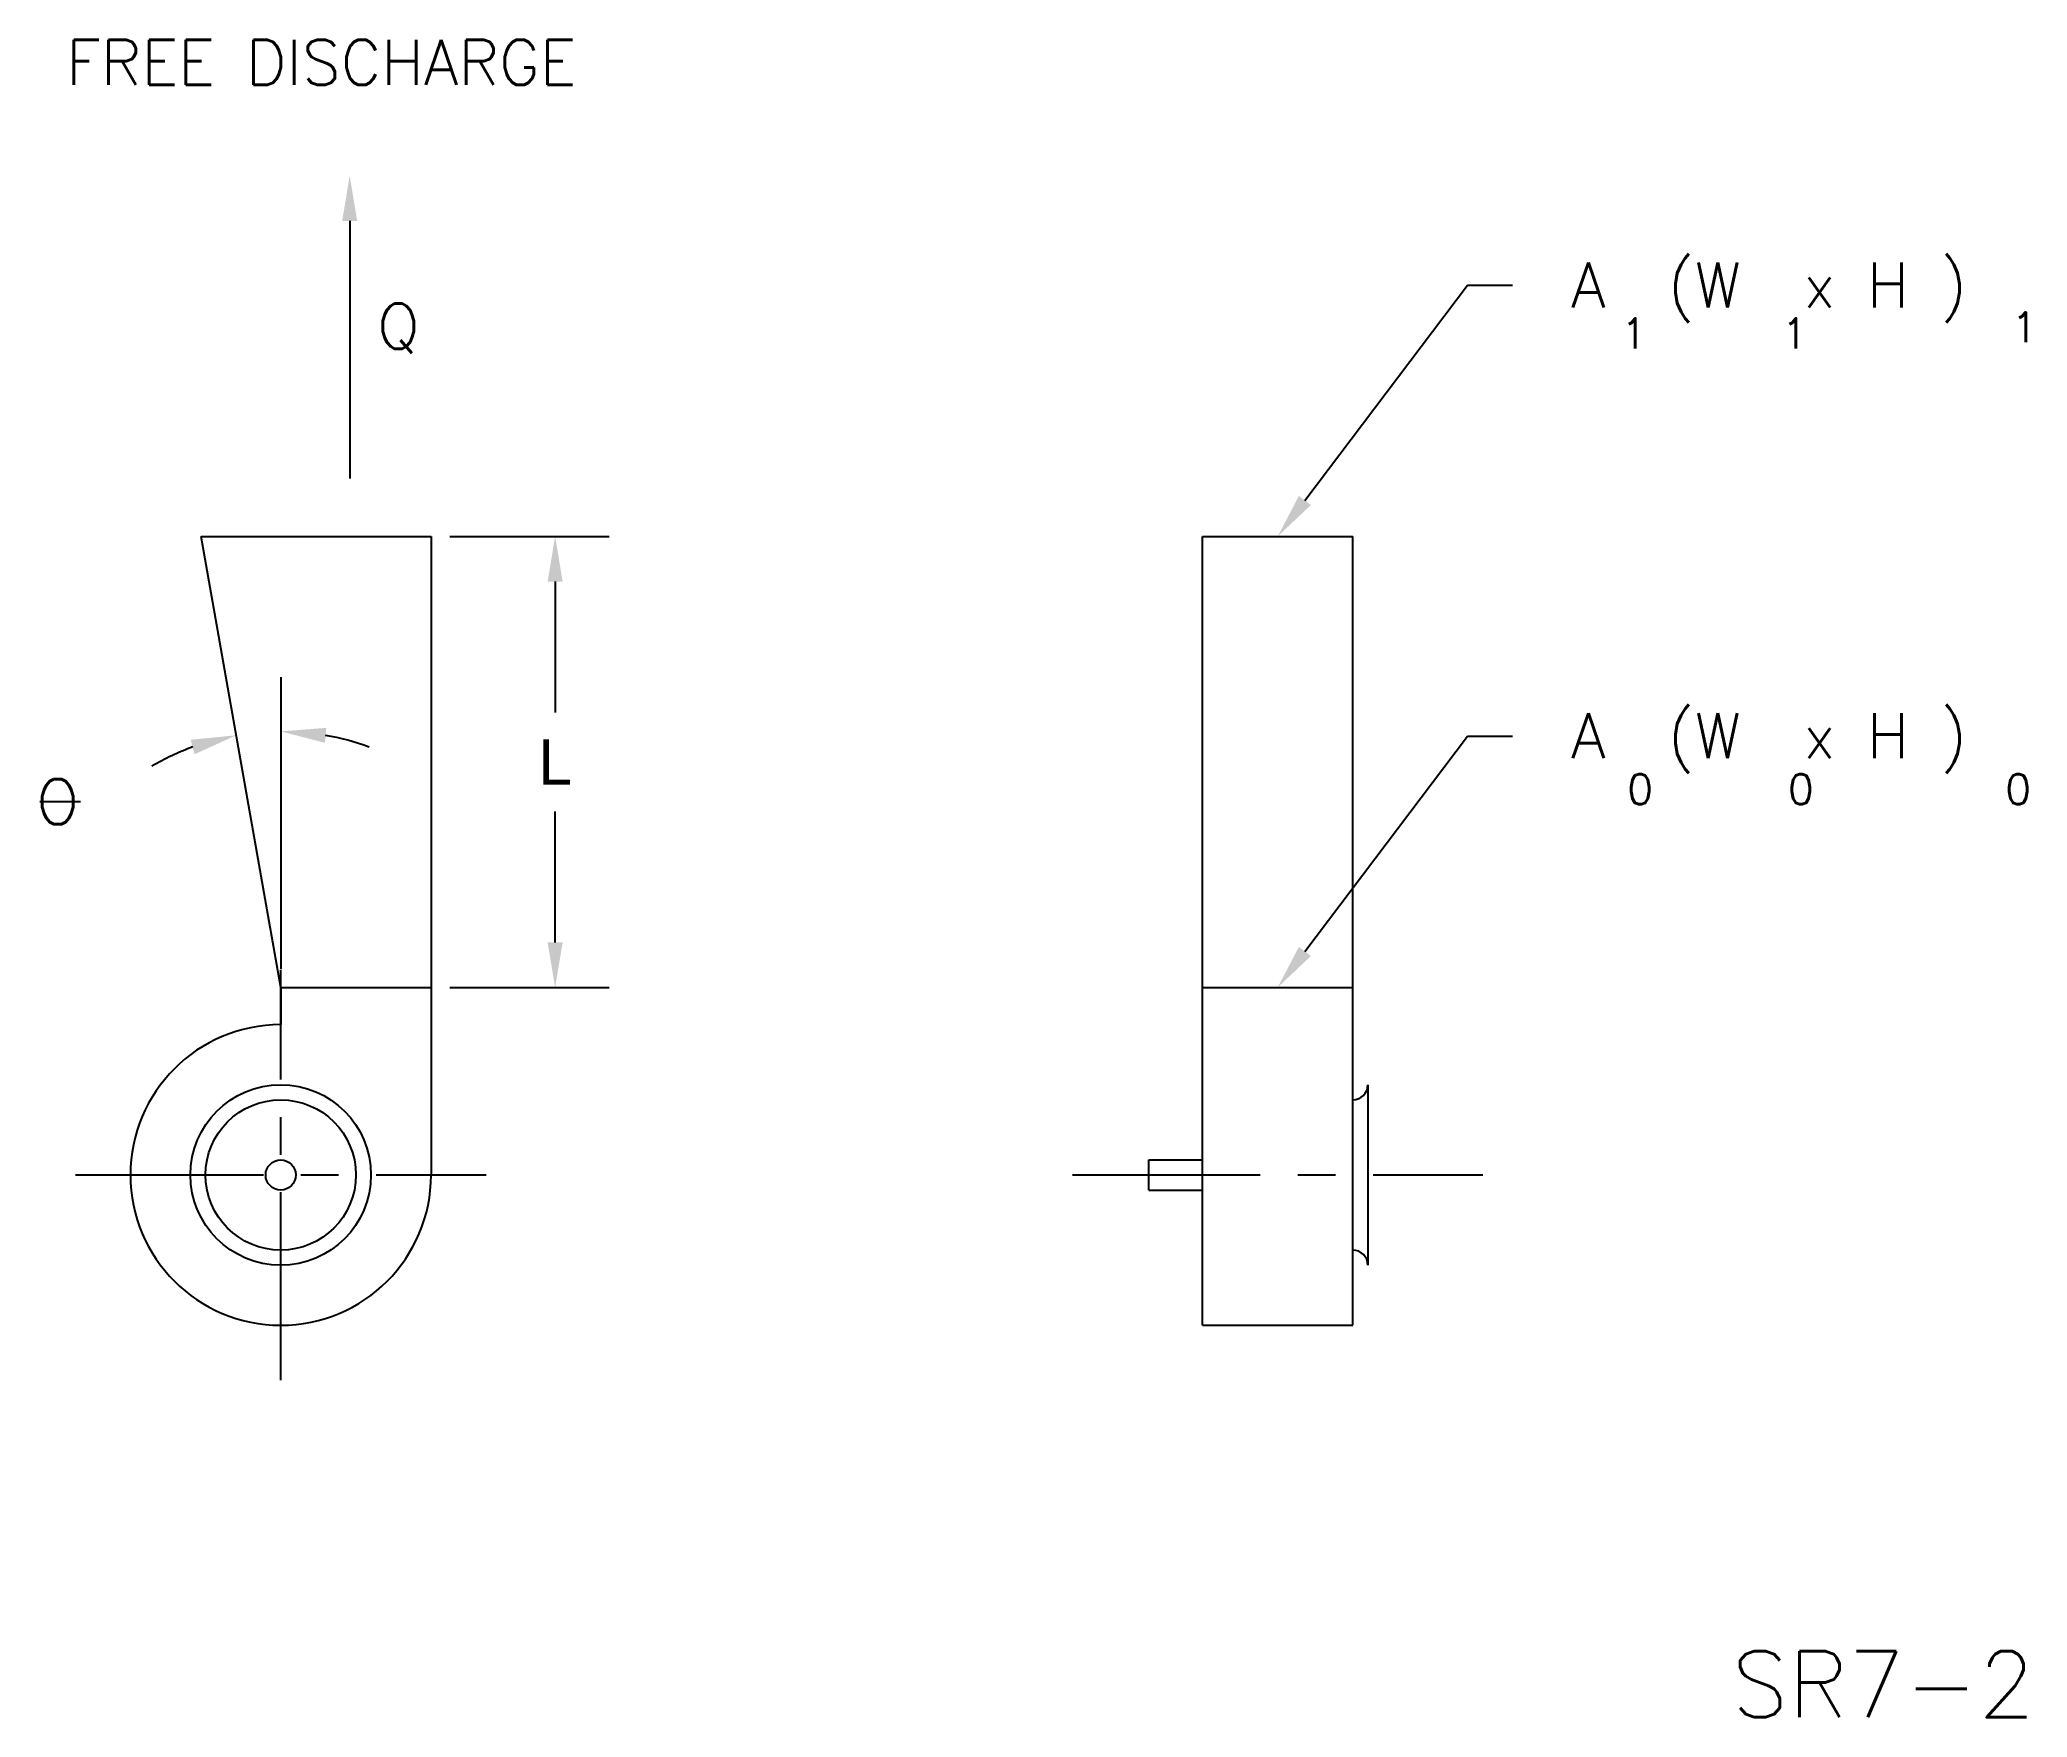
# Model space of a CAD drawing. Extents: x 2.54 to 9.15, y 1.18 to 6.76.
import ezdxf
from ezdxf.enums import TextEntityAlignment as Align

# ---------------------------------------------------------------- set-up
doc = ezdxf.new("R2010")
doc.units = 0
doc.header["$LTSCALE"] = 0.5
doc.header["$MEASUREMENT"] = 0
doc.linetypes.add('CENTER', pattern=[2, 1.25, -0.25, 0.25, -0.25])
doc.layers.get('0').update_dxf_attribs({"linetype": 'CONTINUOUS'})
doc.layers.add('NUMBER', color=3, linetype='CONTINUOUS')
doc.styles.add('ROMANS', font='romans')

msp = doc.modelspace()

# ---------------------------------------------------------------- linework, layer by layer
for p, q in [((3.5719, 6.1572), (3.5719, 5.301)), ((6.7478, 5.2274), (7.2885, 5.943)), ((7.2885, 5.943), (7.4385, 5.943)), ((3.078, 5.1077), (3.8425, 5.1077)), ((3.3425, 3.6077), (3.078, 5.1077)), ((3.8425, 5.1077), (3.8425, 2.9841)), ((3.905, 5.1077), (4.435, 5.1077)), ((6.4074, 2.4841), (6.4074, 5.1077)), ((6.4074, 5.1077), (6.9074, 5.1077)), ((6.9074, 2.4841), (6.9074, 5.1077)), ((4.255, 4.9577), (4.255, 4.5227)), ((3.3425, 4.6394), (3.3425, 3.6702)), ((6.7478, 3.7274), (7.2885, 4.443)), ((7.2885, 4.443), (7.4385, 4.443)), ((2.5413, 4.2262), (2.6769, 4.2262)), ((4.255, 3.7577), (4.255, 4.1927)), ((3.3425, 3.6077), (3.3425, 3.4841)), ((3.3425, 3.6077), (3.8425, 3.6077)), ((3.905, 3.6077), (4.435, 3.6077)), ((6.4074, 3.6077), (6.9074, 3.6077)), ((6.9574, 3.2841), (6.9574, 2.6841)), ((6.2291, 3.0341), (6.4074, 3.0341)), ((6.2291, 2.9341), (6.2291, 3.0341)), ((6.2291, 2.9341), (6.4074, 2.9341)), ((6.4074, 2.4841), (6.9074, 2.4841))]:
    msp.add_line(p, q)
at = {"linetype": 'CENTER'}
for p, q in [((3.3425, 2.3014), (3.3425, 3.6668)), ((2.6598, 2.9841), (4.0251, 2.9841)), ((5.9747, 2.9841), (7.3401, 2.9841))]:
    msp.add_line(p, q, dxfattribs=at)
for radius in [0.3, 0.25, 0.05]:
    msp.add_circle((3.3425, 2.9841), radius)
for centre, radius, start, end in [((3.3425, 3.6077), 0.8517, 69.79214, 79.89607), ((3.3425, 3.6077), 0.8517, 110.10393, 120.20786), ((3.3425, 2.9841), 0.5, 90, 0), ((6.9074, 3.2841), 0.05, 270, 0), ((6.9074, 2.6841), 0.05, 0, 90)]:
    msp.add_arc(centre, radius, start, end)
for points in [[(3.5969, 6.1572), (3.5469, 6.1572), (3.5719, 6.3072)], [(6.7678, 5.2123), (6.7279, 5.2425), (6.6574, 5.1077)], [(4.23, 4.9577), (4.28, 4.9577), (4.255, 5.1077)], [(3.0562, 4.3834), (3.0432, 4.4317), (3.1946, 4.4465)], [(3.4897, 4.4213), (3.4941, 4.4711), (3.3425, 4.4594)], [(4.23, 3.7577), (4.28, 3.7577), (4.255, 3.6077)], [(6.7678, 3.7123), (6.7279, 3.7425), (6.6574, 3.6077)]]:
    msp.add_solid(points)

# ---------------------------------------------------------------- texts
at = {"style": 'ROMANS'}
for s, height, p in [('FREE DISCHARGE', 0.15, (2.6289, 6.6097)), ('Q', 0.15, (3.6631, 5.7321)), ('1', 0.1, (7.7991, 5.733)), ('1', 0.1, (8.3336, 5.733)), ('1', 0.1, (9.0975, 5.7535)), ('O', 0.15, (2.5302, 4.1507)), ('0', 0.1, (7.8196, 4.217)), ('0', 0.1, (8.3542, 4.217)), ('0', 0.1, (9.0769, 4.217))]:
    msp.add_text(s, height=height, dxfattribs=at).set_placement(p)
for p in [(7.6326, 5.9438), (7.6326, 4.445)]:
    msp.add_text('A  (W  x H )', height=0.15, dxfattribs=at).set_placement(p, align=Align.MIDDLE_LEFT)
at = {"insert": (4.255, 4.3577), "char_height": 0.15, "attachment_point": 5}
msp.add_mtext('L', dxfattribs=at)
at = {"layer": 'NUMBER', "color": 7, "style": 'ROMANS'}
msp.add_text('SR7-2', height=0.22, dxfattribs=at).set_placement((8.1667, 1.1806))

doc.saveas('drawing.dxf')
